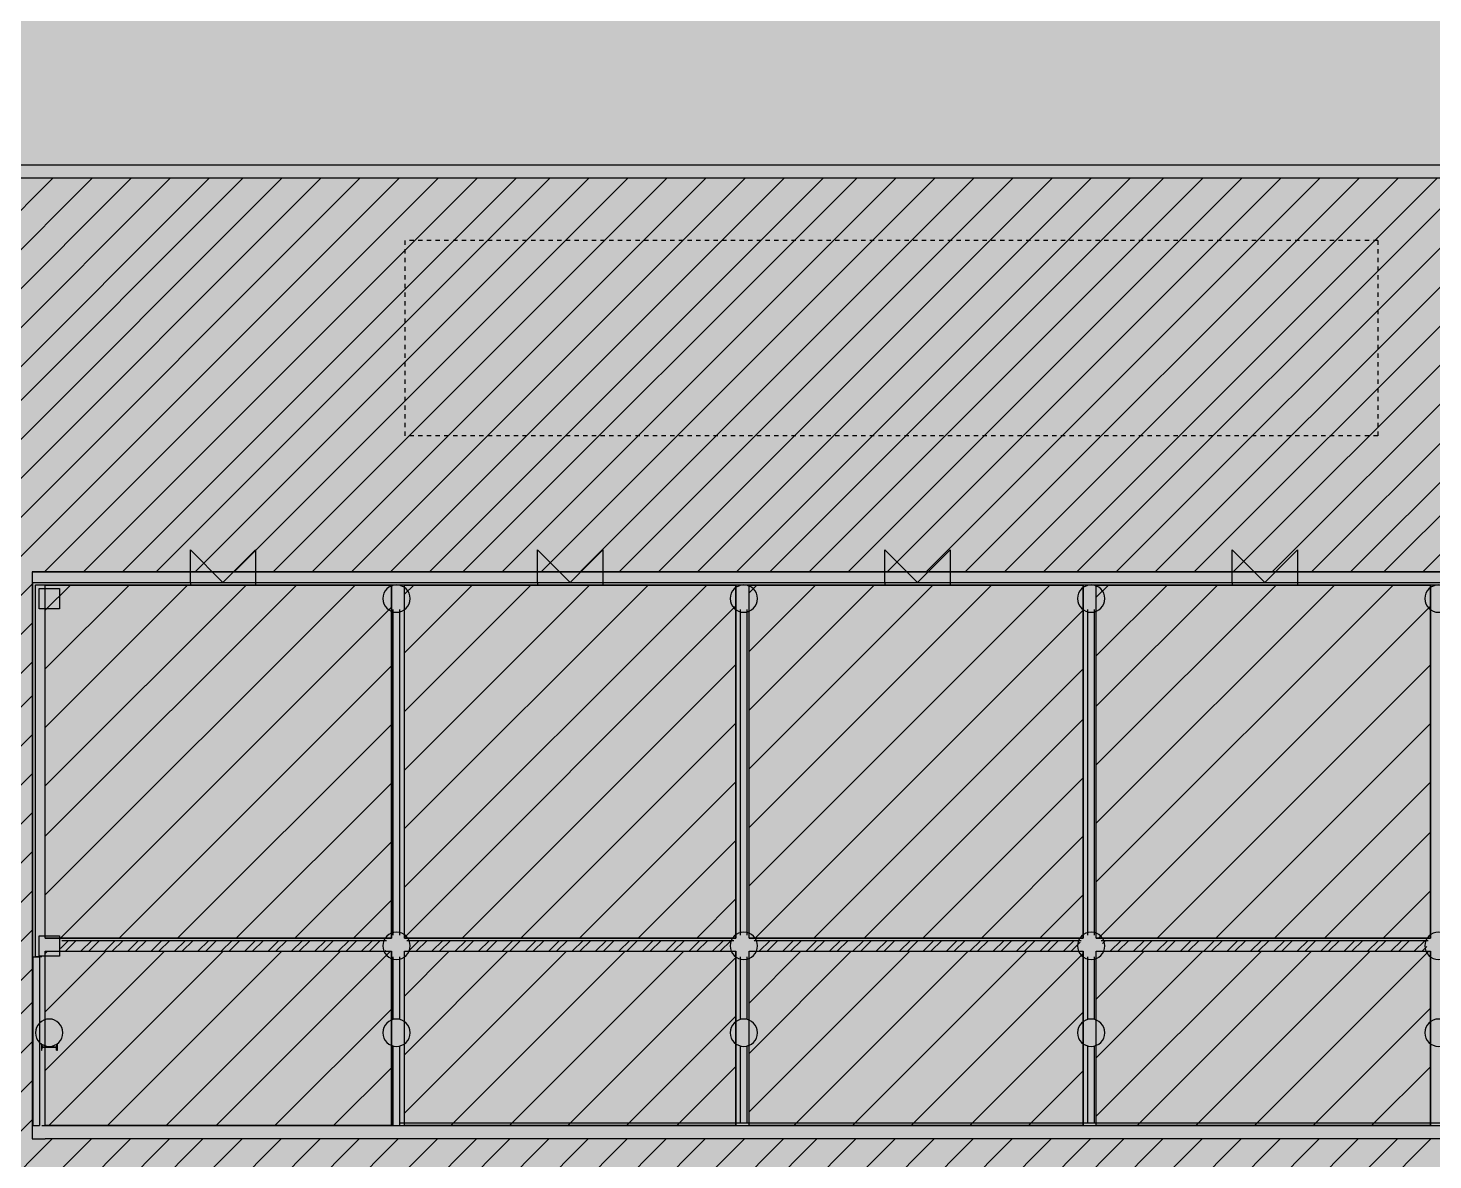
# Model space of a CAD drawing. Header units: metres. Extents: x 183920 to 185578, y 20757 to 21440.
# Drawn here: x 185257.68 to 185290.04, y 20901.32 to 20927.4 of the extents above; entities that cross this region are included whole.
import ezdxf

# ---------------------------------------------------------------- set-up
doc = ezdxf.new("R2010")
doc.units = ezdxf.units.M
for name, pattern in [('Commercial', [0]), ('Public', [0]), ('Style_13', [0]), ('Style_15', [9.525e-07, 6.35e-07, -3.175e-07]), ('Style_16', [0]), ('Wall Style 01', [0])]:
    doc.linetypes.add(name, pattern=pattern)
for name, color, linetype, true_color in [('brick', 12, 'Continuous', 0xbd0000), ('COLON', 5, 'Continuous', 0x0000ff), ('DRAW', 7, 'Continuous', 0xffffff), ('GKL', 5, 'Continuous', 0x0000ff), ('Glass', 4, 'Continuous', 0x00ffff), ('Import', 7, 'Continuous', 0xff1493), ('WALL', 7, 'Continuous', 0x000000), ('Walls', 7, 'Continuous', 0x68db4c), ('Zoning', 7, 'Continuous', 0x47d2e2)]:
    doc.layers.add(name, color=color, linetype=linetype, true_color=true_color)
pattern_1 = [(45, (0, 0), (-5.303300858899106, 5.303300858899107), []), (45, (1.35, 0), (-5.303300858899106, 5.303300858899107), []), (45, (2.7, 0), (-5.303300858899106, 5.303300858899107), []), (45, (4.050000000000001, 0), (-5.303300858899106, 5.303300858899107), []), (45, (5.399999999999999, 0), (-5.303300858899106, 5.303300858899107), []), (45, (6.75, 0), (-5.303300858899106, 5.303300858899107), []), (45, (8.100000000000001, 0), (-5.303300858899106, 5.303300858899107), []), (45, (9.45, 0), (-5.303300858899106, 5.303300858899107), [])]
pattern_2 = [(45, (-3.600000000000116, 82), (-0.2694076836320746, 0.2694076836320746), []), (45, (-3.420394800000009, 82), (-0.2694076836320746, 0.2694076836320746), [])]

# ---------------------------------------------------------------- blocks, each defined once
blk = doc.blocks.new('AC7B900E4F')
at = {"layer": 'COLON', "linetype": 'Style_13'}
for points in [[(0.2483291512146825, -0.1651563050501864), (0.2483291512146825, -0.3101563050501863)], [(0.2521237512146909, -0.1651563050501864), (0.2483291512146825, -0.1651563050501864)], [(0.2483291512146825, -0.3101563050501863), (0.2521237512146763, -0.3101563050501863)], [(0.2581009194032376, -0.1706333705937141), (0.262518494539152, -0.2211264854486217)], [(0.2581009194032376, -0.3046792395066587), (0.262518494539152, -0.254186124651751)], [(0.5801930821169226, -0.2339063050501863), (0.2764652203124424, -0.2339063050501863)], [(0.5801930821169226, -0.2414063050501863), (0.2764652203124424, -0.2414063050501863)], [(0.5985573830261274, -0.1706333705937141), (0.5941398078902129, -0.2211264854486217)], [(0.5985573830261274, -0.3046792395066587), (0.5941398078902129, -0.254186124651751)], [(0.6045345512146741, -0.1651563050501864), (0.6083291512146825, -0.1651563050501864)], [(0.6083291512146825, -0.3101563050501863), (0.6045345512146887, -0.3101563050501863)], [(0.6083291512146825, -0.1651563050501864), (0.6083291512146825, -0.3101563050501863)]]:
    blk.add_lwpolyline(points, dxfattribs=at)
for points in [[(0.2581009194032376, -0.1706333705937141, 0.3888787318536271), (0.2521237512146909, -0.1651563050501864)], [(0.2521237512146909, -0.3101563050501863, 0.3888787318536272), (0.2581009194032376, -0.3046792395066587)], [(0.262518494539152, -0.2211264854486217, 0.3888787318536272), (0.2764652203124424, -0.2339063050501863)], [(0.2764652203124424, -0.2414063050501863, 0.3888787318536272), (0.262518494539152, -0.254186124651751)], [(0.5941398078902129, -0.2211264854486217, -0.3888787318536272), (0.5801930821169226, -0.2339063050501863)], [(0.5801930821169226, -0.2414063050501863, -0.3888787318536272), (0.5941398078902129, -0.254186124651751)], [(0.5985573830261274, -0.1706333705937141, -0.3888787318536271), (0.6045345512146741, -0.1651563050501864)], [(0.6045345512146741, -0.3101563050501863, -0.3888787318536272), (0.5985573830261274, -0.3046792395066587)]]:
    blk.add_lwpolyline(points, format="xyb", dxfattribs=at)
blk = doc.blocks.new('AC584E3954')
at = {"layer": 'Glass', "linetype": 'Style_13'}
for points in [[(-0.8850831972660963, -1.234254007406082), (-0.8850831972660963, -1.174254007406082)], [(0.6149168027339037, -1.234254007406082), (0.6149168027339037, -1.984254007406082), (-0.1350831972660962, -1.234254007406082), (-0.8850831972660963, -1.984254007406082), (-0.8850831972660963, -1.234254007406082)], [(0.6149168027339037, -1.234254007406082), (0.6149168027339037, -1.174254007406082)]]:
    blk.add_lwpolyline(points, dxfattribs=at)

msp = doc.modelspace()

# ---------------------------------------------------------------- hatches: boundary and pattern name
at = {"layer": 'COLON', "transparency": 33554483}
for points in [[(185257.9324337185, 20914.48971666737), (185258.4024337185, 20914.48971666737), (185258.4024337185, 20914.01971666736), (185257.9324337185, 20914.01971666736), (185257.9324337185, 20914.48971666737)], [(185257.9324337185, 20906.48971666737), (185258.4024337185, 20906.48971666737), (185258.4024337185, 20906.01971666736), (185257.9324337185, 20906.01971666736), (185257.9324337185, 20906.48971666737)]]:
    msp.add_hatch(color=256, dxfattribs=at).paths.add_polyline_path(points, flags=0)
h = msp.add_hatch(color=256, dxfattribs=at)
edge = h.paths.add_edge_path(flags=0)
edge.add_arc((185266.1674337185, 20914.25471666736), 0.3150000000023283, 180, 360)
edge.add_arc((185266.1674337185, 20914.25471666736), 0.3150000000023283, 9.54166404439055e-15, 180)
edge.add_line((185265.8524337185, 20914.25471666736), (185265.8524337185, 20914.25471666736))
h = msp.add_hatch(color=256, dxfattribs=at)
edge = h.paths.add_edge_path(flags=0)
edge.add_arc((185274.1674337185, 20914.25471666736), 0.3150000000023283, 180, 360)
edge.add_arc((185274.1674337185, 20914.25471666736), 0.3150000000023283, 9.54166404439055e-15, 180)
edge.add_line((185273.8524337185, 20914.25471666736), (185273.8524337185, 20914.25471666736))
h = msp.add_hatch(color=256, dxfattribs=at)
edge = h.paths.add_edge_path(flags=0)
edge.add_arc((185282.1674337185, 20914.25471666736), 0.3150000000023283, 180, 360)
edge.add_arc((185282.1674337185, 20914.25471666736), 0.3150000000023283, 9.54166404439055e-15, 180)
edge.add_line((185281.8524337185, 20914.25471666736), (185281.8524337185, 20914.25471666736))
h = msp.add_hatch(color=256, dxfattribs=at)
edge = h.paths.add_edge_path(flags=0)
edge.add_arc((185290.1674337185, 20914.25471666736), 0.3150000000023283, 180, 360)
edge.add_arc((185290.1674337185, 20914.25471666736), 0.3150000000023283, 9.54166404439055e-15, 180)
edge.add_line((185289.8524337185, 20914.25471666736), (185289.8524337185, 20914.25471666736))
h = msp.add_hatch(color=256, dxfattribs=at)
edge = h.paths.add_edge_path(flags=0)
edge.add_arc((185266.1674337185, 20906.25471666736), 0.3150000000023283, 180, 360)
edge.add_arc((185266.1674337185, 20906.25471666736), 0.3150000000023283, 9.54166404439055e-15, 180)
edge.add_line((185265.8524337185, 20906.25471666736), (185265.8524337185, 20906.25471666736))
h = msp.add_hatch(color=256, dxfattribs=at)
edge = h.paths.add_edge_path(flags=0)
edge.add_arc((185274.1674337185, 20906.25471666736), 0.3150000000023283, 180, 360)
edge.add_arc((185274.1674337185, 20906.25471666736), 0.3150000000023283, 9.54166404439055e-15, 180)
edge.add_line((185273.8524337185, 20906.25471666736), (185273.8524337185, 20906.25471666736))
h = msp.add_hatch(color=256, dxfattribs=at)
edge = h.paths.add_edge_path(flags=0)
edge.add_arc((185282.1674337185, 20906.25471666736), 0.3150000000023283, 180, 360)
edge.add_arc((185282.1674337185, 20906.25471666736), 0.3150000000023283, 9.54166404439055e-15, 180)
edge.add_line((185281.8524337185, 20906.25471666736), (185281.8524337185, 20906.25471666736))
h = msp.add_hatch(color=256, dxfattribs=at)
edge = h.paths.add_edge_path(flags=0)
edge.add_arc((185290.1674337185, 20906.25471666736), 0.3150000000023283, 180, 360)
edge.add_arc((185290.1674337185, 20906.25471666736), 0.3150000000023283, 9.54166404439055e-15, 180)
edge.add_line((185289.8524337185, 20906.25471666736), (185289.8524337185, 20906.25471666736))
h = msp.add_hatch(color=256, dxfattribs=at)
edge = h.paths.add_edge_path(flags=0)
edge.add_arc((185258.1674337185, 20904.25471666736), 0.3150000000023283, 180, 360)
edge.add_arc((185258.1674337185, 20904.25471666736), 0.3150000000023283, 9.54166404439055e-15, 180)
edge.add_line((185257.8524337185, 20904.25471666736), (185257.8524337185, 20904.25471666736))
h = msp.add_hatch(color=256, dxfattribs=at)
edge = h.paths.add_edge_path(flags=0)
edge.add_arc((185258.1674337185, 20904.25471666736), 0.3150000000023283, 180, 360)
edge.add_arc((185258.1674337185, 20904.25471666736), 0.3150000000023283, 9.54166404439055e-15, 180)
edge.add_line((185257.8524337185, 20904.25471666736), (185257.8524337185, 20904.25471666736))
h = msp.add_hatch(color=256, dxfattribs=at)
edge = h.paths.add_edge_path(flags=0)
edge.add_arc((185266.1674337185, 20904.25471666736), 0.3150000000023283, 180, 360)
edge.add_arc((185266.1674337185, 20904.25471666736), 0.3150000000023283, 9.54166404439055e-15, 180)
edge.add_line((185265.8524337185, 20904.25471666736), (185265.8524337185, 20904.25471666736))
h = msp.add_hatch(color=256, dxfattribs=at)
edge = h.paths.add_edge_path(flags=0)
edge.add_arc((185274.1674337185, 20904.25471666736), 0.3150000000023283, 180, 360)
edge.add_arc((185274.1674337185, 20904.25471666736), 0.3150000000023283, 9.54166404439055e-15, 180)
edge.add_line((185273.8524337185, 20904.25471666736), (185273.8524337185, 20904.25471666736))
h = msp.add_hatch(color=256, dxfattribs=at)
edge = h.paths.add_edge_path(flags=0)
edge.add_arc((185282.1674337185, 20904.25471666736), 0.3150000000023283, 180, 360)
edge.add_arc((185282.1674337185, 20904.25471666736), 0.3150000000023283, 9.54166404439055e-15, 180)
edge.add_line((185281.8524337185, 20904.25471666736), (185281.8524337185, 20904.25471666736))
h = msp.add_hatch(color=256, dxfattribs=at)
edge = h.paths.add_edge_path(flags=0)
edge.add_arc((185290.1674337185, 20904.25471666736), 0.3150000000023283, 180, 360)
edge.add_arc((185290.1674337185, 20904.25471666736), 0.3150000000023283, 9.54166404439055e-15, 180)
edge.add_line((185289.8524337185, 20904.25471666736), (185289.8524337185, 20904.25471666736))
at = {"layer": 'DRAW'}
h = msp.add_hatch(dxfattribs=at)
h.set_pattern_fill('PATTERN_0', color=256, scale=0.04, style=0, pattern_type=2)
h.set_pattern_definition(pattern_2)
edge = h.paths.add_edge_path(flags=0)
edge.add_line((185265.9337672896, 20906.37971666736), (185258.4011001474, 20906.37971666736))
edge.add_arc((185258.1674337185, 20906.25471666741), 0.2649999999874055, -9.558789315633476e-09, 28.144581299121796, ccw=False)
edge.add_arc((185258.1674337185, 20906.25471666732), 0.2649999999903671, -28.144581298961214, 9.398377187608276e-09, ccw=False)
edge.add_line((185258.4011001474, 20906.12971666736), (185265.9337672896, 20906.12971666736))
edge.add_arc((185266.1674337185, 20906.25471666744), 0.2650000000196053, 180.0000000157121, 208.1445813240572, ccw=False)
edge.add_arc((185266.1674337185, 20906.25471666729), 0.2650000000171698, 151.8554186758109, 179.99999998442, ccw=False)
edge.add_line((185265.9337672896, 20906.37971666736), (185265.9337672896, 20906.37971666736))
edge = h.paths.add_edge_path(flags=0)
edge.add_spline(control_points=[(185249.8782970726, 20906.37971666736), (185249.8434280067, 20906.2990612692), (185249.8434280067, 20906.21037206553), (185249.8782970726, 20906.12971666736)], knot_values=[0, 0, 0, 0, 1, 1, 1, 1], degree=3, periodic=0)
edge.add_line((185249.8782970726, 20906.12971666736), (185242.4565703644, 20906.12971666736))
edge.add_spline(control_points=[(185242.4565703644, 20906.12971666736), (185242.4914394303, 20906.21037206553), (185242.4914394303, 20906.2990612692), (185242.4565703644, 20906.37971666736)], knot_values=[0, 0, 0, 0, 1, 1, 1, 1], degree=3, periodic=0)
edge.add_line((185242.4565703644, 20906.37971666736), (185249.8782970726, 20906.37971666736))
h = msp.add_hatch(dxfattribs=at)
h.set_pattern_fill('PATTERN_0', color=256, scale=0.04, style=0, pattern_type=2)
h.set_pattern_definition(pattern_2)
edge = h.paths.add_edge_path(flags=0)
edge.add_arc((185274.1674337185, 20906.25471666729), 0.2650000000171662, 151.8554186758106, 179.99999998442, ccw=False)
edge.add_line((185273.9337672896, 20906.37971666736), (185266.4011001474, 20906.37971666736))
edge.add_arc((185266.1674337185, 20906.25471666741), 0.2649999999874382, -9.55702716964879e-09, 28.14458129912009, ccw=False)
edge.add_arc((185266.1674337185, 20906.25471666732), 0.2649999999903344, -28.144581298963203, 9.400025646755239e-09, ccw=False)
edge.add_line((185266.4011001474, 20906.12971666736), (185273.9337672896, 20906.12971666736))
edge.add_arc((185274.1674337185, 20906.25471666744), 0.2650000000196053, 180.0000000157121, 208.1445813240572, ccw=False)
edge.add_line((185273.9024337185, 20906.25471666736), (185273.9024337185, 20906.25471666736))
h = msp.add_hatch(dxfattribs=at)
h.set_pattern_fill('PATTERN_0', color=256, scale=0.04, style=0, pattern_type=2)
h.set_pattern_definition(pattern_2)
edge = h.paths.add_edge_path(flags=0)
edge.add_line((185281.9337672896, 20906.37971666736), (185274.4011001474, 20906.37971666736))
edge.add_arc((185274.1674337185, 20906.25471666741), 0.2649999999873728, -9.560608305037022e-09, 28.144581299123615, ccw=False)
edge.add_arc((185274.1674337185, 20906.25471666732), 0.2649999999903997, -28.144581298959622, 9.39661504162359e-09, ccw=False)
edge.add_line((185274.4011001474, 20906.12971666736), (185281.9337672896, 20906.12971666736))
edge.add_arc((185282.1674337185, 20906.25471666744), 0.2650000000196705, 180.0000000157156, 208.1445813240536, ccw=False)
edge.add_arc((185282.1674337185, 20906.25471666729), 0.2650000000171301, 151.8554186758087, 179.9999999844221, ccw=False)
edge.add_line((185281.9337672896, 20906.37971666736), (185281.9337672896, 20906.37971666736))
edge = h.paths.add_edge_path(flags=0)
edge.add_arc((185290.1674337185, 20906.25471666729), 0.2650000000171009, 151.8554186758072, 179.9999999844237, ccw=False)
edge.add_line((185289.9337672896, 20906.37971666736), (185282.4011001474, 20906.37971666736))
edge.add_arc((185282.1674337185, 20906.25471666741), 0.2649999999873728, -9.560608305037022e-09, 28.144581299123615, ccw=False)
edge.add_arc((185282.1674337185, 20906.25471666732), 0.2649999999903997, -28.144581298959622, 9.39661504162359e-09, ccw=False)
edge.add_line((185282.4011001474, 20906.12971666736), (185289.9337672896, 20906.12971666736))
edge.add_arc((185290.1674337185, 20906.25471666744), 0.2650000000196705, 180.0000000157156, 208.1445813240536, ccw=False)
edge.add_line((185289.9024337185, 20906.25471666736), (185289.9024337185, 20906.25471666736))
edge = h.paths.add_edge_path(flags=0)
edge.add_line((185297.9337672896, 20906.37971666736), (185290.4011001474, 20906.37971666736))
edge.add_arc((185290.1674337185, 20906.25471666741), 0.2649999999873728, -9.560608305037022e-09, 28.144581299123615, ccw=False)
edge.add_arc((185290.1674337185, 20906.25471666732), 0.2649999999903997, -28.144581298959622, 9.39661504162359e-09, ccw=False)
edge.add_line((185290.4011001474, 20906.12971666736), (185297.9337672896, 20906.12971666736))
edge.add_arc((185298.1674337185, 20906.25471666744), 0.2650000000196705, 180.0000000157156, 208.1445813240536, ccw=False)
edge.add_arc((185298.1674337185, 20906.25471666729), 0.2650000000170863, 151.8554186758064, 179.9999999844244, ccw=False)
edge.add_line((185297.9337672896, 20906.37971666736), (185297.9337672896, 20906.37971666736))
at = {"layer": 'Import'}
h = msp.add_hatch(dxfattribs=at)
h.set_pattern_fill('PATTERN_2', color=256, scale=10, style=0, pattern_type=2)
h.set_pattern_definition([(45, (0, 0), (-3.535533905932737, 3.535533905932738), []), (45, (0.8999999999999999, 0), (-3.535533905932737, 3.535533905932738), []), (45, (1.8, 0), (-3.535533905932737, 3.535533905932738), []), (45, (2.7, 0), (-3.535533905932737, 3.535533905932738), []), (45, (3.6, 0), (-3.535533905932737, 3.535533905932738), []), (45, (4.5, 0), (-3.535533905932737, 3.535533905932738), []), (45, (5.4, 0), (-3.535533905932737, 3.535533905932738), []), (45, (6.3, 0), (-3.535533905932737, 3.535533905932738), [])])
h.paths.add_polyline_path([(185257.8834335, 20888.05941339946), (185257.8834335, 20896.31471689946), (185250.1379336519, 20896.31471678813), (185250.1423239203, 20923.94471642046), (185347.941429, 20923.94471689721), (185347.9414293301, 20901.86008371204), (185348.2414293301, 20901.86008371652), (185348.24142933, 20901.86820521354), (185468.3169524996, 20901.86820489946), (185468.3079999997, 20807.93971689868), (185380.1633545455, 20807.93971666737), (185380.0674337185, 20824.15471666737), (185241.7924339985, 20824.15473289946), (185241.7924338193, 20888.05941339946), (185257.8834335, 20888.05941339946)], flags=0)
edge = h.paths.add_edge_path(flags=0)
edge.add_line((185257.7762423301, 20901.81298621428), (185258.0762423301, 20901.81298621428))
edge.add_line((185258.0762423301, 20901.81298621428), (185258.0762423301, 20901.81505707684))
edge.add_line((185258.0762423301, 20901.81505707684), (185338.5424338301, 20901.81505671292))
edge.add_line((185338.5424338301, 20901.81505671292), (185338.5424338301, 20914.7826030919))
edge.add_arc((185330.1009118301, 20890.42693968785), 25.77707573656637, 70.88400065306824, 108.9213713355269)
edge.add_arc((185310.1341450801, 20920.20205834392), 12.79876240212685, 204.6297943326925, 335.08922305881936, ccw=False)
edge.add_line((185298.4998202723, 20914.86812871432), (185257.7924338301, 20914.86812871428))
edge.add_line((185257.7924338301, 20914.86812871428), (185257.7762423301, 20914.86825571428))
edge.add_line((185257.7762423301, 20914.86825571428), (185257.7762423301, 20901.81298621428))
edge.add_line((185257.7762423301, 20901.81298621428), (185257.7762423301, 20901.81298621428))
at = {"layer": 'Walls', "transparency": 33554483}
for points in [[(185241.7924337185, 20924.01995539997), (185241.7924339992, 20924.24471639946), (185348.2924337177, 20924.24471666737), (185348.2924337185, 20923.94471666736), (185348.241429, 20923.9447169017), (185347.941429, 20923.94471689721), (185250.1423239203, 20923.94471642046), (185249.8423239165, 20923.94471641971), (185241.792434, 20923.94471639946), (185241.7924337185, 20924.01995539997)], [(185257.7762423301, 20901.81298621428), (185257.7762423301, 20914.86825571428), (185257.7924338301, 20914.86812871428), (185257.7924338301, 20914.56812871428), (185258.0762423301, 20914.56812871428), (185258.0762423301, 20906.43058371428), (185258.0762423301, 20906.13058371428), (185258.0762423301, 20902.11505707684), (185257.7924337185, 20902.11505707813), (185257.7924337171, 20901.81505707813), (185258.0762423301, 20901.81505707684), (185258.0762423301, 20901.81298621428), (185257.7762423301, 20901.81298621428)], [(185258.0762423301, 20906.13058371428), (185258.0762423301, 20906.43058371428), (185266.0490229081, 20906.43058371893), (185266.349022908, 20906.43058371911), (185273.9858443504, 20906.43058372357), (185274.2858443504, 20906.43058372374), (185281.9858443504, 20906.43058372824), (185282.2858443504, 20906.43058372842), (185289.9858443505, 20906.43058373292), (185290.2858443505, 20906.43058373309), (185297.9858443505, 20906.43058373759), (185298.2858443505, 20906.43058373776), (185309.9874337177, 20906.43058374459), (185310.2874337177, 20906.43058374477), (185321.9742424068, 20906.4305837516), (185322.2742424069, 20906.43058375177), (185330.01624235, 20906.43058375629), (185330.31624235, 20906.43058375646), (185338.2424338301, 20906.4305837611), (185338.2424338301, 20906.1305837611), (185330.3162423524, 20906.13058375647), (185330.0162423524, 20906.13058375629), (185322.2742424097, 20906.13058375177), (185321.9742424097, 20906.1305837516), (185314.2423368118, 20906.13058374708), (185313.9423367491, 20906.1305837469), (185310.2874337177, 20906.13058374477), (185309.9874337177, 20906.13058374459), (185306.2424337223, 20906.13058374241), (185305.9424337223, 20906.13058374223), (185298.2858443492, 20906.13058373776), (185297.9858443492, 20906.13058373758), (185290.2858443491, 20906.13058373309), (185289.9858443491, 20906.13058373291), (185282.2858443491, 20906.13058372841), (185281.9858443491, 20906.13058372824), (185274.285844349, 20906.13058372374), (185273.985844349, 20906.13058372357), (185266.3490229028, 20906.13058371911), (185266.0490229028, 20906.13058371893), (185258.0762423301, 20906.13058371428)], [(185257.7924337171, 20901.81505707813), (185257.7924337185, 20902.11505707813), (185258.0762423301, 20902.11505707684), (185266.0490228329, 20902.11505704079), (185266.3490228329, 20902.11505703943), (185273.9858443308, 20902.11505700489), (185274.2858443309, 20902.11505700354), (185281.9858443309, 20902.11505696871), (185282.2858443309, 20902.11505696736), (185289.9858443309, 20902.11505693253), (185290.2858443309, 20902.11505693117), (185297.9858443309, 20902.11505689635), (185298.2858443309, 20902.11505689499), (185305.9424338253, 20902.11505686036), (185306.2424338253, 20902.11505685901), (185313.9397417006, 20902.11505682419), (185314.2397417633, 20902.11505682284), (185321.9742424473, 20902.11505678786), (185322.2742424473, 20902.1150567865), (185330.0162423843, 20902.11505675148), (185330.3162423843, 20902.11505675012), (185338.2424338301, 20902.11505671428), (185338.5424338301, 20902.11505671292), (185338.5424338301, 20901.81505671292), (185258.0762423301, 20901.81505707684), (185257.7924337171, 20901.81505707813)]]:
    msp.add_hatch(color=256, dxfattribs=at).paths.add_polyline_path(points, flags=0)
h = msp.add_hatch(color=256, dxfattribs=at)
edge = h.paths.add_edge_path(flags=0)
edge.add_line((185257.7924338301, 20914.56812871428), (185257.7924338301, 20914.86812871428))
edge.add_line((185257.7924338301, 20914.86812871428), (185298.1705849421, 20914.86812871432))
edge.add_arc((185310.1341450799, 20920.20205834453), 13.09876240224346, 204.029608076149, 205.4746426467451)
edge.add_line((185298.3089003301, 20914.56812871432), (185298.2858443875, 20914.56812871432))
edge.add_line((185298.2858443875, 20914.56812871432), (185297.9858443875, 20914.56812871432))
edge.add_line((185297.9858443875, 20914.56812871432), (185290.2858443874, 20914.56812871432))
edge.add_line((185290.2858443874, 20914.56812871432), (185289.9858443874, 20914.56812871432))
edge.add_line((185289.9858443874, 20914.56812871432), (185282.2858443873, 20914.56812871431))
edge.add_line((185282.2858443873, 20914.56812871431), (185281.9858443873, 20914.56812871431))
edge.add_line((185281.9858443873, 20914.56812871431), (185274.2858443872, 20914.5681287143))
edge.add_line((185274.2858443872, 20914.5681287143), (185273.9858443872, 20914.5681287143))
edge.add_line((185273.9858443872, 20914.5681287143), (185266.3490230498, 20914.56812871429))
edge.add_line((185266.3490230498, 20914.56812871429), (185266.0490230498, 20914.56812871429))
edge.add_line((185266.0490230498, 20914.56812871429), (185258.0762423301, 20914.56812871428))
edge.add_line((185258.0762423301, 20914.56812871428), (185257.7924338301, 20914.56812871428))
edge.add_line((185257.7924338301, 20914.56812871428), (185257.7924338301, 20914.56812871428))
h = msp.add_hatch(color=256, dxfattribs=at)
h.paths.add_polyline_path([(185266.0490228329, 20902.11505704079), (185266.0490229028, 20906.13058371893), (185266.3490229028, 20906.13058371911), (185266.3490228329, 20902.11505703943), (185266.0490228329, 20902.11505704079)], flags=0)
h.paths.add_polyline_path([(185266.0490229081, 20906.43058371893), (185266.0490230498, 20914.56812871429), (185266.3490230498, 20914.56812871429), (185266.349022908, 20906.43058371911), (185266.0490229081, 20906.43058371893)], flags=0)
h = msp.add_hatch(color=256, dxfattribs=at)
h.paths.add_polyline_path([(185273.9858443308, 20902.11505700489), (185273.985844349, 20906.13058372357), (185274.285844349, 20906.13058372374), (185274.2858443309, 20902.11505700354), (185273.9858443308, 20902.11505700489)], flags=0)
h.paths.add_polyline_path([(185273.9858443504, 20906.43058372357), (185273.9858443872, 20914.5681287143), (185274.2858443872, 20914.5681287143), (185274.2858443504, 20906.43058372374), (185273.9858443504, 20906.43058372357)], flags=0)
h = msp.add_hatch(color=256, dxfattribs=at)
h.paths.add_polyline_path([(185281.9858443309, 20902.11505696871), (185281.9858443491, 20906.13058372824), (185282.2858443491, 20906.13058372841), (185282.2858443309, 20902.11505696736), (185281.9858443309, 20902.11505696871)], flags=0)
h.paths.add_polyline_path([(185281.9858443504, 20906.43058372824), (185281.9858443873, 20914.56812871431), (185282.2858443873, 20914.56812871431), (185282.2858443504, 20906.43058372842), (185281.9858443504, 20906.43058372824)], flags=0)
h = msp.add_hatch(color=256, dxfattribs=at)
h.paths.add_polyline_path([(185289.9858443309, 20902.11505693253), (185289.9858443491, 20906.13058373291), (185290.2858443491, 20906.13058373309), (185290.2858443309, 20902.11505693117), (185289.9858443309, 20902.11505693253)], flags=0)
h.paths.add_polyline_path([(185289.9858443505, 20906.43058373292), (185289.9858443874, 20914.56812871432), (185290.2858443874, 20914.56812871432), (185290.2858443505, 20906.43058373309), (185289.9858443505, 20906.43058373292)], flags=0)
at = {"layer": 'Zoning', "transparency": 33554483}
msp.add_hatch(color=256, dxfattribs=at).paths.add_polyline_path([(185470.6791510411, 20785.11473289946), (185470.3545236201, 21007.58842538163), (185294.7087347909, 21038.08873290022), (185196.0620295411, 21037.43473289946), (185196.1293761994, 20809.89394665194), (185470.6791510411, 20785.11473289946)], flags=0)
at = {"layer": 'Zoning'}
h = msp.add_hatch(dxfattribs=at)
h.set_pattern_fill('PATTERN_1', color=256, scale=15, style=0, pattern_type=2)
h.set_pattern_definition(pattern_1)
h.paths.add_polyline_path([(185266.0490230498, 20914.56812871429), (185266.0490229081, 20906.43058371893), (185258.0762423301, 20906.43058371428), (185258.0762423301, 20914.56812871428), (185266.0490230498, 20914.56812871429)], flags=0)
h = msp.add_hatch(dxfattribs=at)
h.set_pattern_fill('PATTERN_1', color=256, scale=15, style=0, pattern_type=2)
h.set_pattern_definition(pattern_1)
h.paths.add_polyline_path([(185273.9858443872, 20914.5681287143), (185273.9858443504, 20906.43058372357), (185266.349022908, 20906.43058371911), (185266.3490230498, 20914.56812871429), (185273.9858443872, 20914.5681287143)], flags=0)
h = msp.add_hatch(dxfattribs=at)
h.set_pattern_fill('PATTERN_1', color=256, scale=15, style=0, pattern_type=2)
h.set_pattern_definition(pattern_1)
h.paths.add_polyline_path([(185274.2858443504, 20906.43058372374), (185274.2858443872, 20914.5681287143), (185281.9858443873, 20914.56812871431), (185281.9858443504, 20906.43058372824), (185274.2858443504, 20906.43058372374)], flags=0)
h = msp.add_hatch(dxfattribs=at)
h.set_pattern_fill('PATTERN_1', color=256, scale=15, style=0, pattern_type=2)
h.set_pattern_definition(pattern_1)
h.paths.add_polyline_path([(185289.9858443874, 20914.56812871432), (185289.9858443505, 20906.43058373292), (185282.2858443504, 20906.43058372842), (185282.2858443873, 20914.56812871431), (185289.9858443874, 20914.56812871432)], flags=0)
h = msp.add_hatch(dxfattribs=at)
h.set_pattern_fill('PATTERN_1', color=256, scale=15, style=0, pattern_type=2)
h.set_pattern_definition(pattern_1)
h.paths.add_polyline_path([(185266.0490229028, 20906.13058371893), (185266.0490228329, 20902.11505704079), (185258.0762423301, 20902.11505707684), (185258.0762423301, 20906.13058371428), (185266.0490229028, 20906.13058371893)], flags=0)
h = msp.add_hatch(dxfattribs=at)
h.set_pattern_fill('PATTERN_1', color=256, scale=15, style=0, pattern_type=2)
h.set_pattern_definition(pattern_1)
h.paths.add_polyline_path([(185273.985844349, 20906.13058372357), (185273.9858443308, 20902.11505700489), (185266.3490228329, 20902.11505703943), (185266.3490229028, 20906.13058371911), (185273.985844349, 20906.13058372357)], flags=0)
h = msp.add_hatch(dxfattribs=at)
h.set_pattern_fill('PATTERN_1', color=256, scale=15, style=0, pattern_type=2)
h.set_pattern_definition(pattern_1)
h.paths.add_polyline_path([(185274.2858443309, 20902.11505700354), (185274.285844349, 20906.13058372374), (185281.9858443491, 20906.13058372824), (185281.9858443309, 20902.11505696871), (185274.2858443309, 20902.11505700354)], flags=0)
h = msp.add_hatch(dxfattribs=at)
h.set_pattern_fill('PATTERN_1', color=256, scale=15, style=0, pattern_type=2)
h.set_pattern_definition(pattern_1)
h.paths.add_polyline_path([(185289.9858443491, 20906.13058373291), (185289.9858443309, 20902.11505693253), (185282.2858443309, 20902.11505696736), (185282.2858443491, 20906.13058372841), (185289.9858443491, 20906.13058373291)], flags=0)

# ---------------------------------------------------------------- linework, layer by layer
at = {"layer": 'brick', "linetype": 'Style_13'}
for points in [[(185258.4565703644, 20906.37971666736), (185265.9337672896, 20906.37971666736)], [(185266.4011001474, 20906.37971666736), (185273.9337672896, 20906.37971666736)], [(185274.4011001474, 20906.37971666736), (185281.9337672896, 20906.37971666736)], [(185282.4011001474, 20906.37971666736), (185289.9337672896, 20906.37971666736)], [(185258.4565703644, 20906.12971666736), (185265.9337672896, 20906.12971666736)], [(185266.4011001474, 20906.12971666736), (185273.9337672896, 20906.12971666736)], [(185274.4011001474, 20906.12971666736), (185281.9337672896, 20906.12971666736)], [(185282.4011001474, 20906.12971666736), (185289.9337672896, 20906.12971666736)]]:
    msp.add_lwpolyline(points, dxfattribs=at)
at = {"layer": 'COLON', "linetype": 'Style_16'}
for points in [[(185257.9324337185, 20914.48971666737), (185258.4024337185, 20914.48971666737), (185258.4024337185, 20914.01971666736), (185257.9324337185, 20914.01971666736), (185257.9324337185, 20914.48971666737)], [(185257.9324337185, 20906.48971666737), (185258.4024337185, 20906.48971666737), (185258.4024337185, 20906.01971666736), (185257.9324337185, 20906.01971666736), (185257.9324337185, 20906.48971666737)]]:
    msp.add_lwpolyline(points, close=True, dxfattribs=at)
for points in [[(185265.8524337185, 20914.25471666736, 0.9999999999999999), (185266.4824337185, 20914.25471666736, 0.9999999999999999), (185265.8524337185, 20914.25471666736)], [(185273.8524337185, 20914.25471666736, 0.9999999999999999), (185274.4824337185, 20914.25471666736, 0.9999999999999999), (185273.8524337185, 20914.25471666736)], [(185281.8524337185, 20914.25471666736, 0.9999999999999999), (185282.4824337185, 20914.25471666736, 0.9999999999999999), (185281.8524337185, 20914.25471666736)], [(185289.8524337185, 20914.25471666736, 0.9999999999999999), (185290.4824337185, 20914.25471666736, 0.9999999999999999), (185289.8524337185, 20914.25471666736)], [(185265.8524337185, 20906.25471666736, 0.9999999999999999), (185266.4824337185, 20906.25471666736, 0.9999999999999999), (185265.8524337185, 20906.25471666736)], [(185273.8524337185, 20906.25471666736, 0.9999999999999999), (185274.4824337185, 20906.25471666736, 0.9999999999999999), (185273.8524337185, 20906.25471666736)], [(185281.8524337185, 20906.25471666736, 0.9999999999999999), (185282.4824337185, 20906.25471666736, 0.9999999999999999), (185281.8524337185, 20906.25471666736)], [(185289.8524337185, 20906.25471666736, 0.9999999999999999), (185290.4824337185, 20906.25471666736, 0.9999999999999999), (185289.8524337185, 20906.25471666736)], [(185257.8524337185, 20904.25471666736, 0.9999999999999999), (185258.4824337185, 20904.25471666736, 0.9999999999999999), (185257.8524337185, 20904.25471666736)], [(185257.8524337185, 20904.25471666736, 0.9999999999999999), (185258.4824337185, 20904.25471666736, 0.9999999999999999), (185257.8524337185, 20904.25471666736)], [(185265.8524337185, 20904.25471666736, 0.9999999999999999), (185266.4824337185, 20904.25471666736, 0.9999999999999999), (185265.8524337185, 20904.25471666736)], [(185273.8524337185, 20904.25471666736, 0.9999999999999999), (185274.4824337185, 20904.25471666736, 0.9999999999999999), (185273.8524337185, 20904.25471666736)], [(185281.8524337185, 20904.25471666736, 0.9999999999999999), (185282.4824337185, 20904.25471666736, 0.9999999999999999), (185281.8524337185, 20904.25471666736)], [(185289.8524337185, 20904.25471666736, 0.9999999999999999), (185290.4824337185, 20904.25471666736, 0.9999999999999999), (185289.8524337185, 20904.25471666736)]]:
    msp.add_lwpolyline(points, format="xyb", close=True, dxfattribs=at)
at = {"layer": 'GKL', "linetype": 'Style_13'}
for points in [[(185266.0924337185, 20906.50471666736), (185266.0924337185, 20914.00471666736)], [(185266.2424337185, 20906.50471666736), (185266.2424337185, 20914.00471666736)], [(185274.0924337185, 20906.50471666736), (185274.0924337185, 20914.00471666736)], [(185274.2424337185, 20906.50471666736), (185274.2424337185, 20914.00471666736)], [(185282.0924337185, 20906.50471666736), (185282.0924337185, 20914.00471666736)], [(185282.2424337185, 20906.50471666736), (185282.2424337185, 20914.00471666736)], [(185257.7924337185, 20906.00471666736), (185257.7924337185, 20902.11505707813)], [(185257.9424337185, 20906.00471666736), (185257.9424337185, 20902.11505707813)], [(185266.0924337185, 20902.11505707813), (185266.0924337185, 20903.94877549655)], [(185266.2424337185, 20902.11505707813), (185266.2424337185, 20903.94877549655)], [(185274.0924337185, 20902.17505707813), (185274.0924337185, 20903.94877549655)], [(185274.2424337185, 20902.17505707813), (185274.2424337185, 20903.94877549655)], [(185282.0924337185, 20902.17505707813), (185282.0924337185, 20903.94877549655)], [(185282.2424337185, 20902.17505707813), (185282.2424337185, 20903.94877549655)], [(185257.7924337185, 20902.11505707813), (185257.9424337185, 20902.11505707813)], [(185257.9924337185, 20902.11505707813), (185266.1024337185, 20902.11505707813)], [(185266.0924337185, 20902.11505707813), (185266.2424337185, 20902.11505707813)]]:
    msp.add_lwpolyline(points, dxfattribs=at)
at = {"layer": 'GKL', "linetype": 'Style_16'}
for points in [[(185257.7924337185, 20906.00471666736), (185257.9424337185, 20906.00471666736)], [(185257.9924337185, 20906.00471666736), (185257.8424337185, 20906.00471666736)], [(185266.0924337185, 20904.56065783818), (185266.0924337185, 20906.00471666736)], [(185266.2424337185, 20904.56065783818), (185266.2424337185, 20906.00471666736)], [(185274.0924337185, 20904.56065783818), (185274.0924337185, 20906.00471666736)], [(185274.2424337185, 20904.56065783818), (185274.2424337185, 20906.00471666736)], [(185282.0924337185, 20904.56065783818), (185282.0924337185, 20906.00471666736)], [(185282.2424337185, 20904.56065783818), (185282.2424337185, 20906.00471666736)]]:
    msp.add_lwpolyline(points, dxfattribs=at)
at = {"layer": 'Glass', "linetype": 'Style_13'}
for points in [[(185257.7924337185, 20906.00471666736), (185257.7924337185, 20914.62971666736)], [(185257.7924337185, 20914.62971666736), (185298.2795628985, 20914.62971666736)], [(185257.8524337185, 20914.56971666736), (185298.3081389405, 20914.56971666736)], [(185266.2324337185, 20902.17505707813), (185338.0924337185, 20902.17505707813)], [(185266.2324337185, 20902.11505707813), (185338.0924337185, 20902.11505707814)]]:
    msp.add_lwpolyline(points, dxfattribs=at)
at = {"layer": 'Glass', "linetype": 'Style_16'}
msp.add_lwpolyline([(185257.8524337185, 20906.00471666736), (185257.8524337185, 20914.56971666736)], dxfattribs=at)
at = {"layer": 'Import', "linetype": 'Public'}
msp.add_lwpolyline([(185257.8834335, 20888.05941339946), (185257.8834335, 20896.31471689946), (185250.1379336519, 20896.31471678813), (185250.1423239203, 20923.94471642046), (185347.941429, 20923.94471689721), (185347.9414293301, 20901.86008371204), (185348.2414293301, 20901.86008371652), (185348.24142933, 20901.86820521354), (185468.3169524996, 20901.86820489946), (185468.3079999997, 20807.93971689868), (185380.1633545455, 20807.93971666737), (185380.0674337185, 20824.15471666737), (185241.7924339985, 20824.15473289946), (185241.7924338193, 20888.05941339946), (185257.8834335, 20888.05941339946)], close=True, dxfattribs=at)
msp.add_lwpolyline([(185257.7762423301, 20901.81298621428), (185258.0762423301, 20901.81298621428), (185258.0762423301, 20901.81505707684), (185338.5424338301, 20901.81505671292), (185338.5424338301, 20914.7826030919, 0.1675102402890436), (185321.7421721175, 20914.81113752062, -0.6398921029215919), (185298.4998202723, 20914.86812871432), (185257.7924338301, 20914.86812871428), (185257.7762423301, 20914.86825571428), (185257.7762423301, 20901.81298621428)], format="xyb", close=True, dxfattribs=at)
at = {"layer": 'WALL', "linetype": 'Style_15'}
for points in [[(185266.3674337185, 20918.00471666682), (185266.3674337185, 20922.50471666682)], [(185288.7674337185, 20922.50467254972), (185266.3674337185, 20922.50467254972)], [(185288.7674337185, 20922.50467254972), (185288.7674337185, 20918.00467254972)], [(185288.7674337185, 20918.00467254972), (185266.3674337185, 20918.00467254972)]]:
    msp.add_lwpolyline(points, dxfattribs=at)
at = {"layer": 'Walls', "linetype": 'Wall Style 01'}
for points in [[(185241.7924337185, 20924.01995539997), (185241.7924339992, 20924.24471639946), (185348.2924337177, 20924.24471666737), (185348.2924337185, 20923.94471666736), (185348.241429, 20923.9447169017)], [(185250.1423239203, 20923.94471642046), (185347.941429, 20923.94471689721)], [(185257.7924338301, 20914.86812871428), (185257.7762423301, 20914.86825571428), (185257.7762423301, 20901.81298621428), (185258.0762423301, 20901.81298621428), (185258.0762423301, 20901.81505707684)], [(185257.7924338301, 20914.86812871428), (185298.1705849421, 20914.86812871432)], [(185258.0762423301, 20914.56812871428), (185266.0490230498, 20914.56812871429)], [(185258.0762423301, 20906.43058371428), (185258.0762423301, 20914.56812871428)], [(185266.0490229081, 20906.43058371893), (185266.0490230498, 20914.56812871429)], [(185266.349022908, 20906.43058371911), (185266.3490230498, 20914.56812871429)], [(185266.3490230498, 20914.56812871429), (185273.9858443872, 20914.5681287143)], [(185273.9858443504, 20906.43058372357), (185273.9858443872, 20914.5681287143)], [(185274.2858443872, 20914.5681287143), (185281.9858443873, 20914.56812871431)], [(185274.2858443504, 20906.43058372374), (185274.2858443872, 20914.5681287143)], [(185281.9858443504, 20906.43058372824), (185281.9858443873, 20914.56812871431)], [(185282.2858443504, 20906.43058372842), (185282.2858443873, 20914.56812871431)], [(185282.2858443873, 20914.56812871431), (185289.9858443874, 20914.56812871432)], [(185289.9858443505, 20906.43058373292), (185289.9858443874, 20914.56812871432)], [(185258.0762423301, 20906.43058371428), (185266.0490229081, 20906.43058371893)], [(185266.349022908, 20906.43058371911), (185273.9858443504, 20906.43058372357)], [(185274.2858443504, 20906.43058372374), (185281.9858443504, 20906.43058372824)], [(185282.2858443504, 20906.43058372842), (185289.9858443505, 20906.43058373292)], [(185258.0762423301, 20906.13058371428), (185266.0490229028, 20906.13058371893)], [(185258.0762423301, 20902.11505707684), (185258.0762423301, 20906.13058371428)], [(185266.0490228329, 20902.11505704079), (185266.0490229028, 20906.13058371893)], [(185266.3490228329, 20902.11505703943), (185266.3490229028, 20906.13058371911)], [(185266.3490229028, 20906.13058371911), (185273.985844349, 20906.13058372357)], [(185273.9858443308, 20902.11505700489), (185273.985844349, 20906.13058372357)], [(185274.285844349, 20906.13058372374), (185281.9858443491, 20906.13058372824)], [(185274.2858443309, 20902.11505700354), (185274.285844349, 20906.13058372374)], [(185281.9858443309, 20902.11505696871), (185281.9858443491, 20906.13058372824)], [(185282.2858443491, 20906.13058372841), (185289.9858443491, 20906.13058373291)], [(185282.2858443309, 20902.11505696736), (185282.2858443491, 20906.13058372841)], [(185289.9858443309, 20902.11505693253), (185289.9858443491, 20906.13058373291)], [(185258.0762423301, 20902.11505707684), (185266.0490228329, 20902.11505704079)], [(185258.0762423301, 20901.81505707684), (185338.5424338301, 20901.81505671292), (185338.5424338301, 20902.11505671292)], [(185266.3490228329, 20902.11505703943), (185273.9858443308, 20902.11505700489)], [(185274.2858443309, 20902.11505700354), (185281.9858443309, 20902.11505696871)], [(185282.2858443309, 20902.11505696736), (185289.9858443309, 20902.11505693253)]]:
    msp.add_lwpolyline(points, dxfattribs=at)
at = {"layer": 'Zoning', "linetype": 'Commercial'}
for points in [[(185266.0490230498, 20914.56812871429), (185266.0490229081, 20906.43058371893), (185258.0762423301, 20906.43058371428), (185258.0762423301, 20914.56812871428), (185266.0490230498, 20914.56812871429)], [(185273.9858443872, 20914.5681287143), (185273.9858443504, 20906.43058372357), (185266.349022908, 20906.43058371911), (185266.3490230498, 20914.56812871429), (185273.9858443872, 20914.5681287143)], [(185274.2858443504, 20906.43058372374), (185274.2858443872, 20914.5681287143), (185281.9858443873, 20914.56812871431), (185281.9858443504, 20906.43058372824), (185274.2858443504, 20906.43058372374)], [(185289.9858443874, 20914.56812871432), (185289.9858443505, 20906.43058373292), (185282.2858443504, 20906.43058372842), (185282.2858443873, 20914.56812871431), (185289.9858443874, 20914.56812871432)], [(185266.0490229028, 20906.13058371893), (185266.0490228329, 20902.11505704079), (185258.0762423301, 20902.11505707684), (185258.0762423301, 20906.13058371428), (185266.0490229028, 20906.13058371893)], [(185273.985844349, 20906.13058372357), (185273.9858443308, 20902.11505700489), (185266.3490228329, 20902.11505703943), (185266.3490229028, 20906.13058371911), (185273.985844349, 20906.13058372357)], [(185274.2858443309, 20902.11505700354), (185274.285844349, 20906.13058372374), (185281.9858443491, 20906.13058372824), (185281.9858443309, 20902.11505696871), (185274.2858443309, 20902.11505700354)], [(185289.9858443491, 20906.13058373291), (185289.9858443309, 20902.11505693253), (185282.2858443309, 20902.11505696736), (185282.2858443491, 20906.13058372841), (185289.9858443491, 20906.13058373291)]]:
    msp.add_lwpolyline(points, close=True, dxfattribs=at)

# ---------------------------------------------------------------- block references
at = {"layer": 'COLON'}
msp.add_blockref('AC7B900E4F', (185257.7391178807, 20904.15756779344), dxfattribs=at)
at = {"layer": 'Glass', "rotation": 180}
for p in [(185262.0323505212, 20913.39546265996), (185270.0323505212, 20913.39546265996), (185278.0323505212, 20913.39546265996), (185286.0323505212, 20913.39546265996)]:
    msp.add_blockref('AC584E3954', p, dxfattribs=at)

doc.saveas('drawing.dxf')
